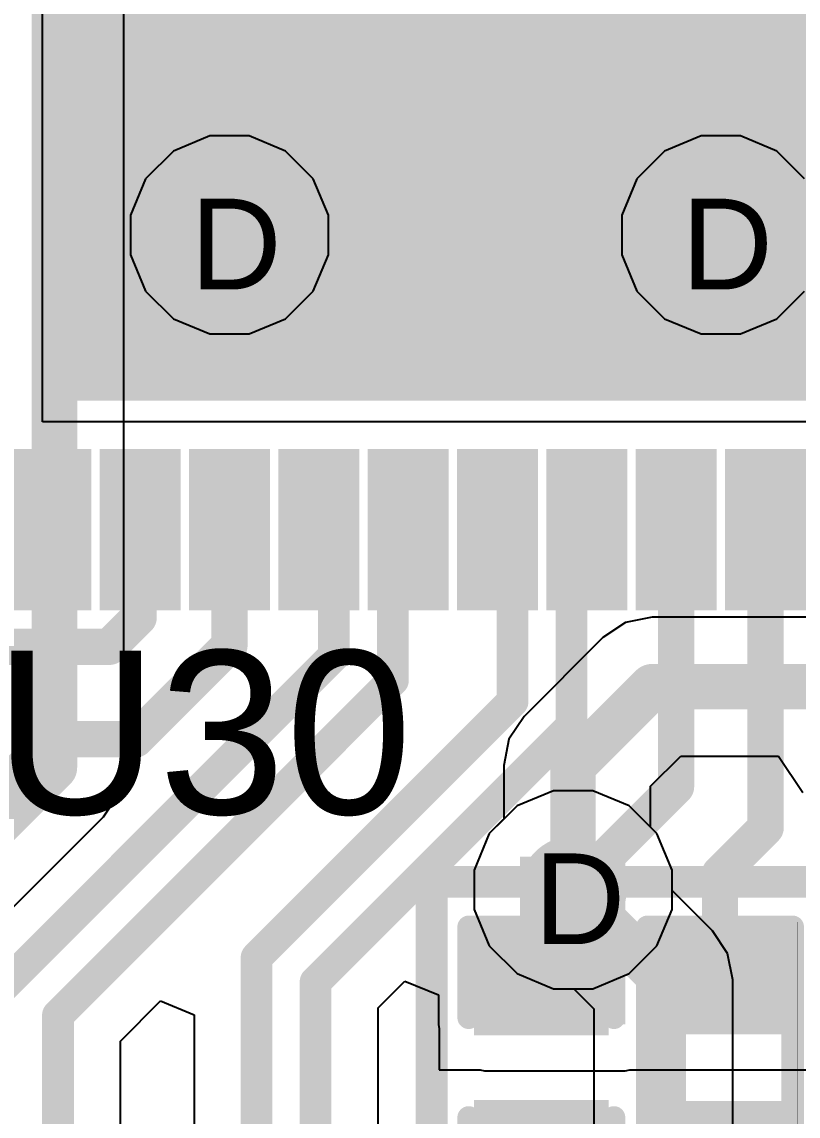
# Model space of a CAD drawing. Header units: inches. Extents: x -11 to 5428, y 0 to 5423.
# Drawn here: x 198.3 to 202.64, y 33.18 to 39.3 of the extents above; entities that cross this region are included whole.
import ezdxf

# ---------------------------------------------------------------- set-up
doc = ezdxf.new("R2010")
doc.units = ezdxf.units.IN
for name, color, linetype in [('Bottom Layer', 5, 'Continuous'), ('Drill Drawing', 1, 'Continuous'), ('GND', 16, 'Continuous'), ('PWR', 76, 'Continuous'), ('Top Layer', 1, 'Continuous'), ('Top Overlay', 2, 'Continuous'), ('Top Paste', 8, 'Continuous'), ('Top Solder', 216, 'Continuous'), ('Via Holes', 16, 'Continuous')]:
    doc.layers.add(name, color=color, linetype=linetype)
doc.styles.add('Arial', font='', dxfattribs={"height": 0.2})
doc.styles.get('Arial').set_extended_font_data('Arial')

# ---------------------------------------------------------------- blocks, each defined once
blk = doc.blocks.new('C___0402_306')
at = {"layer": 'Top Layer'}
for points in [[(-0.69852286, -0.3175), (-0.69852286, 0.3174999999999999), (-0.2413228600000001, 0.3175), (-0.2413228599999999, -0.3174999999999999)], [(0.2412771400000001, -0.3175), (0.2412771399999999, 0.3174999999999999), (0.6984771399999999, 0.3175), (0.6984771399999999, -0.3174999999999999)]]:
    blk.add_hatch(color=1, dxfattribs=at).paths.add_polyline_path(points)
at = {"layer": 'Top Paste'}
for points in [[(-0.69852286, -0.3175), (-0.69852286, 0.3174999999999999), (-0.2413228600000001, 0.3175), (-0.2413228599999999, -0.3174999999999999)], [(0.2412771400000001, -0.3175), (0.2412771399999999, 0.3174999999999999), (0.6984771399999999, 0.3175), (0.6984771399999999, -0.3174999999999999)]]:
    blk.add_hatch(color=8, dxfattribs=at).paths.add_polyline_path(points)
at = {"layer": 'Top Solder'}
for points in [[(-0.75852274, -0.3774998800000001), (-0.75852274, 0.3774998799999999), (-0.1813229800000001, 0.3774998800000001), (-0.1813229799999999, -0.3774998799999999)], [(0.1812772600000001, -0.3774998800000001), (0.1812772599999999, 0.3774998799999999), (0.75847702, 0.3774998800000001), (0.75847702, -0.3774998799999999)]]:
    blk.add_hatch(color=216, dxfattribs=at).paths.add_polyline_path(points)
at = {"layer": 'Top Overlay'}
for points in [[(-0.78742286, -0.4064, 0.127, 0.127, 0), (-0.78742286, 0.4064, 0.127, 0.127, 0)], [(-0.2794228599999999, 0.4064, 0.127, 0.127, 0), (-0.78742286, 0.4064, 0.127, 0.127, 0)], [(0.78737714, 0.4064, 0.127, 0.127, 0), (0.27937714, 0.4064, 0.127, 0.127, 0)], [(0.78737714, -0.4064, 0.127, 0.127, 0), (0.78737714, 0.4064, 0.127, 0.127, 0)], [(-0.2794228599999999, -0.4064, 0.127, 0.127, 0), (-0.78742286, -0.4064, 0.127, 0.127, 0)], [(0.78737714, -0.4064, 0.127, 0.127, 0), (0.27937714, -0.4064, 0.127, 0.127, 0)]]:
    blk.add_lwpolyline(points, format="xyseb", dxfattribs=at)
for points in [[(-0.8191728599999999, 0.4064, 0.0635, 0.0635, 1), (-0.75567286, 0.4064, 0.0635, 0.0635, 1)], [(-0.8191728599999999, 0.4064, 0.0635, 0.0635, 1), (-0.75567286, 0.4064, 0.0635, 0.0635, 1)], [(-0.31117286, 0.4064, 0.0635, 0.0635, 1), (-0.24767286, 0.4064, 0.0635, 0.0635, 1)], [(0.24762714, 0.4064, 0.0635, 0.0635, 1), (0.31112714, 0.4064, 0.0635, 0.0635, 1)], [(0.75562714, 0.4064, 0.0635, 0.0635, 1), (0.81912714, 0.4064, 0.0635, 0.0635, 1)], [(0.75562714, 0.4064, 0.0635, 0.0635, 1), (0.81912714, 0.4064, 0.0635, 0.0635, 1)], [(-0.8191728599999999, -0.4064, 0.0635, 0.0635, 1), (-0.75567286, -0.4064, 0.0635, 0.0635, 1)], [(-0.8191728599999999, -0.4064, 0.0635, 0.0635, 1), (-0.75567286, -0.4064, 0.0635, 0.0635, 1)], [(-0.31117286, -0.4064, 0.0635, 0.0635, 1), (-0.24767286, -0.4064, 0.0635, 0.0635, 1)], [(0.24762714, -0.4064, 0.0635, 0.0635, 1), (0.31112714, -0.4064, 0.0635, 0.0635, 1)], [(0.75562714, -0.4064, 0.0635, 0.0635, 1), (0.81912714, -0.4064, 0.0635, 0.0635, 1)], [(0.75562714, -0.4064, 0.0635, 0.0635, 1), (0.81912714, -0.4064, 0.0635, 0.0635, 1)]]:
    blk.add_lwpolyline(points, format="xyseb", close=True, dxfattribs=at)
blk = doc.blocks.new('R___0402_344')
at = {"layer": 'Top Layer'}
for points in [[(-0.6984771399999999, -0.31749746), (-0.6984771399999999, 0.31750254), (-0.2412771399999999, 0.31750254), (-0.24127714, -0.31749746)], [(0.2413228599999999, -0.31749746), (0.24132286, 0.31750254), (0.69852286, 0.31750254), (0.69852286, -0.31749746)]]:
    blk.add_hatch(color=1, dxfattribs=at).paths.add_polyline_path(points)
at = {"layer": 'Top Paste'}
for points in [[(-0.6984771399999999, -0.31749746), (-0.6984771399999999, 0.31750254), (-0.2412771399999999, 0.31750254), (-0.24127714, -0.31749746)], [(0.2413228599999999, -0.31749746), (0.24132286, 0.31750254), (0.69852286, 0.31750254), (0.69852286, -0.31749746)]]:
    blk.add_hatch(color=8, dxfattribs=at).paths.add_polyline_path(points)
at = {"layer": 'Top Solder'}
for points in [[(-0.7534782999999999, -0.3724986199999999), (-0.7534782999999999, 0.3725037), (-0.18627598, 0.3725037), (-0.18627598, -0.3724986199999999)], [(0.1863217, -0.3724986199999999), (0.1863217, 0.3725037), (0.75352402, 0.3725037), (0.75352402, -0.3724986199999999)]]:
    blk.add_hatch(color=216, dxfattribs=at).paths.add_polyline_path(points)
at = {"layer": 'Top Overlay'}
for points in [[(-0.78737714, 0.40640254, 0.127, 0.127, 0), (-0.78737714, -0.40639746, 0.127, 0.127, 0)], [(-0.78737714, 0.40640254, 0.127, 0.127, 0), (0.78742286, 0.40640254, 0.127, 0.127, 0)], [(0.78742286, 0.40640254, 0.127, 0.127, 0), (0.78742286, -0.40639746, 0.127, 0.127, 0)], [(-0.78737714, -0.40639746, 0.127, 0.127, 0), (0.78742286, -0.40639746, 0.127, 0.127, 0)], [(-0.81277714, -0.4317974599999999, 0.0032258, 0.0032258, 0), (0.8128228599999999, -0.4317974599999999, 0.0032258, 0.0032258, 0)]]:
    blk.add_lwpolyline(points, format="xyseb", dxfattribs=at)
for points in [[(-0.81912714, 0.40640254, 0.0635, 0.0635, 1), (-0.75562714, 0.40640254, 0.0635, 0.0635, 1)], [(-0.81912714, 0.40640254, 0.0635, 0.0635, 1), (-0.75562714, 0.40640254, 0.0635, 0.0635, 1)], [(0.75567286, 0.40640254, 0.0635, 0.0635, 1), (0.8191728599999999, 0.40640254, 0.0635, 0.0635, 1)], [(0.75567286, 0.40640254, 0.0635, 0.0635, 1), (0.8191728599999999, 0.40640254, 0.0635, 0.0635, 1)], [(-0.81912714, -0.40639746, 0.0635, 0.0635, 1), (-0.75562714, -0.40639746, 0.0635, 0.0635, 1)], [(-0.81912714, -0.40639746, 0.0635, 0.0635, 1), (-0.75562714, -0.40639746, 0.0635, 0.0635, 1)], [(0.75567286, -0.40639746, 0.0635, 0.0635, 1), (0.8191728599999999, -0.40639746, 0.0635, 0.0635, 1)], [(0.75567286, -0.40639746, 0.0635, 0.0635, 1), (0.8191728599999999, -0.40639746, 0.0635, 0.0635, 1)], [(-0.8135823199999999, -0.4317974599999999, 0.0016129, 0.0016129, 1), (-0.8119719599999999, -0.4317974599999999, 0.0016129, 0.0016129, 1)], [(0.8120176800000001, -0.4317974599999999, 0.0016129, 0.0016129, 1), (0.81362804, -0.4317974599999999, 0.0016129, 0.0016129, 1)]]:
    blk.add_lwpolyline(points, format="xyseb", close=True, dxfattribs=at)
blk = doc.blocks.new('QFN_64_EP_9_9__363')
at = {"layer": 'Top Layer'}
for points in [[(-0.37499671, 4.04997793), (-0.37499671, 4.74997907), (-0.12499721, 4.74997907), (-0.12499721, 4.04997793)], [(0.12497689, 4.04997793), (0.12497689, 4.74997907), (0.3749763899999999, 4.74997907), (0.3749763899999999, 4.04997793)], [(0.6250012899999999, 4.04997793), (0.6250012899999999, 4.74997907), (0.8750007900000001, 4.74997907), (0.8750007900000001, 4.04997793)], [(1.12497489, 4.04997793), (1.12497489, 4.74997907), (1.37497439, 4.74997907), (1.37497439, 4.04997793)], [(1.62499929, 4.04997793), (1.62499929, 4.74997907), (1.87499879, 4.74997907), (1.87499879, 4.04997793)], [(2.12502369, 4.04997793), (2.12502369, 4.74997907), (2.37502319, 4.74997907), (2.37502319, 4.04997793)], [(2.62499729, 4.04997793), (2.62499729, 4.74997907), (2.87499679, 4.74997907), (2.87499679, 4.04997793)], [(3.12502169, 4.04997793), (3.12502169, 4.74997907), (3.37502119, 4.74997907), (3.37502119, 4.04997793)], [(3.62499529, 4.04997793), (3.62499529, 4.74997907), (3.87499479, 4.74997907), (3.87499479, 4.04997793)], [(3.57499031, -3.575013169999999), (-3.575010629999999, -3.575013170000001), (-3.57501063, 3.574987769999999), (3.574990309999999, 3.57498777)]]:
    blk.add_hatch(color=1, dxfattribs=at).paths.add_polyline_path(points)
at = {"layer": 'Top Paste'}
for points in [[(-0.37499671, 4.04997793), (-0.37499671, 4.74997907), (-0.12499721, 4.74997907), (-0.12499721, 4.04997793)], [(0.12497689, 4.04997793), (0.12497689, 4.74997907), (0.3749763899999999, 4.74997907), (0.3749763899999999, 4.04997793)], [(0.6250012899999999, 4.04997793), (0.6250012899999999, 4.74997907), (0.8750007900000001, 4.74997907), (0.8750007900000001, 4.04997793)], [(1.12497489, 4.04997793), (1.12497489, 4.74997907), (1.37497439, 4.74997907), (1.37497439, 4.04997793)], [(1.62499929, 4.04997793), (1.62499929, 4.74997907), (1.87499879, 4.74997907), (1.87499879, 4.04997793)], [(2.12502369, 4.04997793), (2.12502369, 4.74997907), (2.37502319, 4.74997907), (2.37502319, 4.04997793)], [(2.62499729, 4.04997793), (2.62499729, 4.74997907), (2.87499679, 4.74997907), (2.87499679, 4.04997793)], [(3.12502169, 4.04997793), (3.12502169, 4.74997907), (3.37502119, 4.74997907), (3.37502119, 4.04997793)], [(3.62499529, 4.04997793), (3.62499529, 4.74997907), (3.87499479, 4.74997907), (3.87499479, 4.04997793)], [(3.57499031, -3.575013169999999), (-3.575010629999999, -3.575013170000001), (-3.57501063, 3.574987769999999), (3.574990309999999, 3.57498777)]]:
    blk.add_hatch(color=8, dxfattribs=at).paths.add_polyline_path(points)
at = {"layer": 'Top Solder'}
for points in [[(-0.47659671, 3.94837793), (-0.47659671, 4.85157907), (-0.02339720999999996, 4.85157907), (-0.02339721000000004, 3.94837793)], [(0.02337688999999996, 3.94837793), (0.02337689000000004, 4.85157907), (0.47657639, 4.85157907), (0.47657639, 3.94837793)], [(0.5234012899999999, 3.94837793), (0.5234012899999999, 4.85157907), (0.9766007899999999, 4.85157907), (0.9766007899999999, 3.94837793)], [(1.02337489, 3.94837793), (1.02337489, 4.85157907), (1.47657439, 4.85157907), (1.47657439, 3.94837793)], [(1.52339929, 3.94837793), (1.52339929, 4.85157907), (1.97659879, 4.85157907), (1.97659879, 3.94837793)], [(2.02342369, 3.94837793), (2.02342369, 4.85157907), (2.47662319, 4.85157907), (2.47662319, 3.94837793)], [(2.52339729, 3.94837793), (2.52339729, 4.85157907), (2.97659679, 4.85157907), (2.97659679, 3.94837793)], [(3.02342169, 3.94837793), (3.02342169, 4.85157907), (3.476621189999999, 4.85157907), (3.476621189999999, 3.94837793)], [(3.523395289999999, 3.94837793), (3.523395289999999, 4.85157907), (3.97659479, 4.85157907), (3.97659479, 3.94837793)], [(3.676590310000001, -3.676613169999999), (-3.676610629999999, -3.67661317), (-3.67661063, 3.676587769999999), (3.676590309999999, 3.676587770000001)]]:
    blk.add_hatch(color=216, dxfattribs=at).paths.add_polyline_path(points)

msp = doc.modelspace()

# ---------------------------------------------------------------- hatches: boundary and pattern name
at = {"layer": 'Bottom Layer'}
h = msp.add_hatch(color=5, dxfattribs=at)
edge = h.paths.add_edge_path()
edge.add_arc((199.45670548, 38.10695198), 0.2999994, 0, 360)
h = msp.add_hatch(color=5, dxfattribs=at)
edge = h.paths.add_edge_path()
edge.add_arc((202.20670506, 38.10695198), 0.2999994, 0, 360)
h = msp.add_hatch(color=5, dxfattribs=at)
edge = h.paths.add_edge_path()
edge.add_arc((201.38037448, 34.44260066), 0.2999994, 0, 360)
at = {"layer": 'GND'}
h = msp.add_hatch(color=16, dxfattribs=at)
edge = h.paths.add_edge_path()
edge.add_arc((199.45670548, 38.10695198), 0.2999994, 0, 360)
h = msp.add_hatch(color=16, dxfattribs=at)
edge = h.paths.add_edge_path()
edge.add_arc((202.20670506, 38.10695198), 0.2999994, 0, 360)
h = msp.add_hatch(color=16, dxfattribs=at)
edge = h.paths.add_edge_path()
edge.add_arc((201.38037448, 34.44260066), 0.2999994, 0, 360)
at = {"layer": 'PWR'}
h = msp.add_hatch(color=76, dxfattribs=at)
edge = h.paths.add_edge_path()
edge.add_arc((199.45670548, 38.10695198), 0.2999994, 0, 360)
h = msp.add_hatch(color=76, dxfattribs=at)
edge = h.paths.add_edge_path()
edge.add_arc((202.20670506, 38.10695198), 0.2999994, 0, 360)
h = msp.add_hatch(color=76, dxfattribs=at)
edge = h.paths.add_edge_path()
edge.add_arc((201.38037448, 34.44260066), 0.2999994, 0, 360)
at = {"layer": 'Top Layer'}
h = msp.add_hatch(color=1, dxfattribs=at)
edge = h.paths.add_edge_path()
edge.add_arc((199.45670548, 38.10695198), 0.2999994, 0, 360)
h = msp.add_hatch(color=1, dxfattribs=at)
edge = h.paths.add_edge_path()
edge.add_arc((202.20670506, 38.10695198), 0.2999994, 0, 360)
h = msp.add_hatch(color=1, dxfattribs=at)
edge = h.paths.add_edge_path()
edge.add_arc((201.38037448, 34.44260066), 0.2999994, 0, 360)
for points in [[(201.0832148, 33.6883502), (201.67263704, 33.6883502), (201.67263704, 34.62826196), (201.0832148, 34.62826196)], [(200.88520402, 33.6883502), (201.52020402, 33.6883502), (201.52020402, 34.1455502), (200.88520402, 34.1455502)]]:
    msp.add_hatch(color=1, dxfattribs=at).paths.add_polyline_path(points)
at = {"layer": 'Via Holes'}
h = msp.add_hatch(color=7, dxfattribs=at)
edge = h.paths.add_edge_path()
edge.add_arc((199.45670548, 38.10695198), 0.1499997, 0, 360)
h = msp.add_hatch(color=7, dxfattribs=at)
edge = h.paths.add_edge_path()
edge.add_arc((202.20670506, 38.10695198), 0.1499997, 0, 360)
h = msp.add_hatch(color=7, dxfattribs=at)
edge = h.paths.add_edge_path()
edge.add_arc((201.38037448, 34.44260066), 0.1499997, 0, 360)

# ---------------------------------------------------------------- linework, layer by layer
at = {"layer": 'Bottom Layer'}
for p, q in [((198.86596752, 35.1259521), (198.86596752, 43.65760636)), ((201.82209572, 35.96752776), (201.6734346, 35.93795708)), ((203.5983228, 35.96752776), (201.82209572, 35.96752776)), ((201.6734346, 35.93795708), (201.54740742, 35.85374846)), ((201.54740742, 35.85374846), (201.10571158, 35.41205008)), ((201.10571158, 35.41205008), (201.02150296, 35.2860229)), ((201.02150296, 35.2860229), (200.99193228, 35.13736432)), ((201.81435126, 35.02194418), (201.98300472, 35.19059763999999)), ((201.98300472, 35.19059763999999), (202.5298591, 35.19059763999999)), ((202.5298591, 35.19059763999999), (202.66563226, 34.9873951)), ((198.83639684, 34.97729352), (198.86596752, 35.1259521)), ((200.99193228, 35.13736432), (200.99193228, 34.83763162)), ((198.75218822, 34.85126634), (198.83639684, 34.97729352)), ((201.81435126, 34.79209704), (201.81435126, 35.02194418)), ((196.66462318, 32.7637013), (198.75218822, 34.85126634)), ((200.99193228, 34.83763162), (200.91071578, 34.75641512)), ((201.85003318, 34.75641512), (201.81435126, 34.79209704)), ((200.91071578, 34.75641512), (200.82637508, 34.55279856)), ((201.93437388, 34.55279856), (201.85003318, 34.75641512)), ((200.82637508, 34.55279856), (200.82637508, 34.33240276)), ((201.93437388, 34.43799564), (201.93437388, 34.55279856)), ((202.15991318, 34.21245634), (201.93437388, 34.43799564)), ((200.82637508, 34.33240276), (200.91071578, 34.1287862)), ((202.2441218, 34.08642915999999), (202.15991318, 34.21245634)), ((200.91071578, 34.1287862), (201.06656002, 33.97294196)), ((202.27369248, 33.93777058), (202.2441218, 34.08642915999999)), ((201.06656002, 33.97294196), (201.27017658, 33.88860126)), ((202.27369248, 32.13057836), (202.27369248, 33.93777058)), ((201.27017658, 33.88860126), (201.38502522, 33.88860126)), ((201.38502522, 33.88860126), (201.49676236, 33.77686412)), ((201.49676236, 33.77686412), (201.49676236, 32.13062408))]:
    msp.add_line(p, q, dxfattribs=at)
for points in [[(198.47750246, 35.1259521, 0.254, 0.254, 0), (198.47750246, 43.81851282, 0.254, 0.254, 0)], [(201.38039734, 35.13736432, 0.254, 0.254, 0), (201.82209572, 35.5790627, 0.254, 0.254, 0)], [(201.82209572, 35.5790627, 0.254, 0.254, 0), (203.5983228, 35.5790627, 0.254, 0.254, 0)], [(196.38993742, 33.03838706, 0.254, 0.254, 0), (198.47750246, 35.1259521, 0.254, 0.254, 0)], [(201.38039734, 34.44260066, 0.254, 0.254, 0), (201.38039734, 35.13736432, 0.254, 0.254, 0)], [(201.38039734, 34.44260066, 0.254, 0.254, 0), (201.88522742, 33.93777058, 0.254, 0.254, 0)], [(201.88522742, 31.73559312, 0.254, 0.254, 0), (201.88522742, 33.93777058, 0.254, 0.254, 0)]]:
    msp.add_lwpolyline(points, format="xyseb", dxfattribs=at)
for points in [[(201.75859572, 35.5790627, 0.127, 0.127, 1), (201.88559572, 35.5790627, 0.127, 0.127, 1)], [(201.75859572, 35.5790627, 0.127, 0.127, 1), (201.88559572, 35.5790627, 0.127, 0.127, 1)], [(198.41400246, 35.1259521, 0.127, 0.127, 1), (198.54100246, 35.1259521, 0.127, 0.127, 1)], [(198.41400246, 35.1259521, 0.127, 0.127, 1), (198.54100246, 35.1259521, 0.127, 0.127, 1)], [(201.31689734, 35.13736432, 0.127, 0.127, 1), (201.44389734, 35.13736432, 0.127, 0.127, 1)], [(201.31689734, 35.13736432, 0.127, 0.127, 1), (201.44389734, 35.13736432, 0.127, 0.127, 1)], [(201.31689734, 34.44260066, 0.127, 0.127, 1), (201.44389734, 34.44260066, 0.127, 0.127, 1)], [(201.31689734, 34.44260066, 0.127, 0.127, 1), (201.44389734, 34.44260066, 0.127, 0.127, 1)], [(201.82172742, 33.93777058, 0.127, 0.127, 1), (201.94872742, 33.93777058, 0.127, 0.127, 1)], [(201.82172742, 33.93777058, 0.127, 0.127, 1), (201.94872742, 33.93777058, 0.127, 0.127, 1)]]:
    msp.add_lwpolyline(points, format="xyseb", close=True, dxfattribs=at)
at = {"layer": 'GND'}
for p, q in [((201.27017658, 34.99660006), (201.06656002, 34.91225936)), ((201.49057238, 34.99660006), (201.27017658, 34.99660006)), ((201.69418894, 34.91225936), (201.49057238, 34.99660006)), ((201.06656002, 34.91225936), (200.91071578, 34.75641512)), ((201.85003318, 34.75641512), (201.69418894, 34.91225936)), ((200.91071578, 34.75641512), (200.82637508, 34.55279856)), ((201.93437388, 34.55279856), (201.85003318, 34.75641512)), ((200.82637508, 34.55279856), (200.82637508, 34.33240276)), ((201.93437388, 34.33240276), (201.93437388, 34.55279856)), ((200.82637508, 34.33240276), (200.91071578, 34.1287862)), ((201.85003318, 34.1287862), (201.93437388, 34.33240276)), ((200.91071578, 34.1287862), (201.06656002, 33.97294196)), ((201.69418894, 33.97294196), (201.85003318, 34.1287862)), ((201.06656002, 33.97294196), (201.27017658, 33.88860126)), ((201.49057238, 33.88860126), (201.69418894, 33.97294196)), ((201.27017658, 33.88860126), (201.49057238, 33.88860126))]:
    msp.add_line(p, q, dxfattribs=at)
at = {"layer": 'PWR'}
for p, q in [((199.34650758, 38.66095138), (199.14289102, 38.57661067999999)), ((199.56690338, 38.66095138), (199.34650758, 38.66095138)), ((199.77051994, 38.57661067999999), (199.56690338, 38.66095138)), ((202.09650716, 38.66095138), (201.8928906, 38.57661067999999)), ((202.31690296, 38.66095138), (202.09650716, 38.66095138)), ((202.52051952, 38.57661067999999), (202.31690296, 38.66095138)), ((199.14289102, 38.57661067999999), (198.98704678, 38.42076643999999)), ((199.92636418, 38.42076643999999), (199.77051994, 38.57661067999999)), ((201.8928906, 38.57661067999999), (201.73704636, 38.42076643999999)), ((202.67636376, 38.42076643999999), (202.52051952, 38.57661067999999)), ((198.98704678, 38.42076643999999), (198.90270608, 38.21714987999999)), ((200.01070488, 38.21714987999999), (199.92636418, 38.42076643999999)), ((201.73704636, 38.42076643999999), (201.65270566, 38.21714987999999)), ((198.90270608, 38.21714987999999), (198.90270608, 37.99675408)), ((200.01070488, 37.99675408), (200.01070488, 38.21714987999999)), ((201.65270566, 38.21714987999999), (201.65270566, 37.99675408)), ((198.90270608, 37.99675408), (198.98704678, 37.79313752)), ((199.92636418, 37.79313752), (200.01070488, 37.99675408)), ((201.65270566, 37.99675408), (201.73704636, 37.79313752)), ((198.98704678, 37.79313752), (199.14289102, 37.63729327999999)), ((199.77051994, 37.63729327999999), (199.92636418, 37.79313752)), ((201.73704636, 37.79313752), (201.8928906, 37.63729327999999)), ((202.52051952, 37.63729327999999), (202.67636376, 37.79313752)), ((199.14289102, 37.63729327999999), (199.34650758, 37.55295258)), ((199.56690338, 37.55295258), (199.77051994, 37.63729327999999)), ((201.8928906, 37.63729327999999), (202.09650716, 37.55295258)), ((202.31690296, 37.55295258), (202.52051952, 37.63729327999999)), ((199.34650758, 37.55295258), (199.56690338, 37.55295258)), ((202.09650716, 37.55295258), (202.31690296, 37.55295258)), ((201.27017658, 34.99660006), (201.06656002, 34.91225936)), ((201.49057238, 34.99660006), (201.27017658, 34.99660006)), ((201.69418894, 34.91225936), (201.49057238, 34.99660006)), ((201.06656002, 34.91225936), (200.91071578, 34.75641512)), ((201.85003318, 34.75641512), (201.69418894, 34.91225936)), ((200.91071578, 34.75641512), (200.82637508, 34.55279856)), ((201.93437388, 34.55279856), (201.85003318, 34.75641512)), ((200.82637508, 34.55279856), (200.82637508, 34.33240276)), ((201.93437388, 34.33240276), (201.93437388, 34.55279856)), ((200.82637508, 34.33240276), (200.91071578, 34.1287862)), ((201.85003318, 34.1287862), (201.93437388, 34.33240276)), ((200.91071578, 34.1287862), (201.06656002, 33.97294196)), ((201.69418894, 33.97294196), (201.85003318, 34.1287862)), ((201.06656002, 33.97294196), (201.27017658, 33.88860126)), ((201.49057238, 33.88860126), (201.69418894, 33.97294196)), ((201.27017658, 33.88860126), (201.49057238, 33.88860126))]:
    msp.add_line(p, q, dxfattribs=at)
at = {"layer": 'Top Layer'}
for p, q in [((198.4107284, 39.22794542), (198.4107284, 40.48596678)), ((198.4107284, 38.22794741999999), (198.4107284, 39.22794542)), ((198.4107284, 37.0609876), (198.4107284, 38.22794741999999)), ((205.9717115, 37.0609876), (198.4107284, 37.0609876)), ((200.28863676, 33.7817079), (200.43849422, 33.93156536)), ((200.43849422, 33.93156536), (200.62622816, 33.8538058)), ((198.84662796, 33.59507378), (199.07146622, 33.81991204)), ((199.07146622, 33.81991204), (199.25920016, 33.74214994)), ((200.62622816, 33.8538058), (200.62622816, 33.6883502)), ((200.28863676, 30.23601776), (200.28863676, 33.7817079)), ((199.25920016, 33.74214994), (199.25920016, 30.5176047)), ((200.62622816, 33.6883502), (200.6312091, 33.66330834)), ((200.6312091, 33.66330834), (200.6312091, 33.4343883)), ((198.84662796, 32.94965215999999), (198.84662796, 33.59507378)), ((200.6312091, 33.4343883), (200.85999706, 33.4343883)), ((200.85999706, 33.4343883), (200.88520402, 33.42937434)), ((200.88520402, 33.42937434), (201.67263704, 33.42937434)), ((201.67263704, 33.42937434), (201.697844, 33.4343883)), ((201.697844, 33.4343883), (202.63121526, 33.4343883)), ((202.63121526, 33.4343883), (202.63121526, 33.43434257999999)), ((202.63121526, 33.43434257999999), (203.70778664, 33.43434257999999))]:
    msp.add_line(p, q, dxfattribs=at)
for points in [[(198.94854038, 36.44878664, 0.2032, 0.2032, 0), (198.95670394, 36.4569502, 0.2032, 0.2032, 0)], [(198.94854038, 35.9654602, 0.2032, 0.2032, 0), (198.94854038, 36.44878664, 0.2032, 0.2032, 0)], [(199.45670548, 35.80962866, 0.2032, 0.2032, 0), (199.45670548, 36.4569502, 0.2032, 0.2032, 0)], [(199.95672734, 36.23194938, 0.1778, 0.1778, 0), (199.95672734, 36.4569502, 0.1778, 0.1778, 0)], [(200.45672888, 36.23194938, 0.1778, 0.1778, 0), (200.45672888, 36.4569502, 0.1778, 0.1778, 0)], [(200.95672788, 36.23194938, 0.1778, 0.1778, 0), (200.95672788, 36.4569502, 0.1778, 0.1778, 0)], [(201.45672688, 36.23194938, 0.1778, 0.1778, 0), (201.45672688, 36.4569502, 0.1778, 0.1778, 0)], [(201.95670556, 35.01893174, 0.2032, 0.2032, 0), (201.95670556, 36.4569502, 0.2032, 0.2032, 0)], [(202.45670456, 36.4569502, 0.2032, 0.2032, 0), (202.45812696, 36.4555278, 0.2032, 0.2032, 0)], [(202.45812696, 34.78943766, 0.2032, 0.2032, 0), (202.45812696, 36.4555278, 0.2032, 0.2032, 0)], [(199.95672734, 36.23194938, 0.1778, 0.1778, 0), (200.04162684, 36.14704988, 0.1778, 0.1778, 0)], [(200.37182684, 36.14704734, 0.1778, 0.1778, 0), (200.45672888, 36.23194938, 0.1778, 0.1778, 0)], [(200.95672788, 36.23194938, 0.1778, 0.1778, 0), (201.04162738, 36.14704988, 0.1778, 0.1778, 0)], [(201.37182738, 36.14704988, 0.1778, 0.1778, 0), (201.45672688, 36.23194938, 0.1778, 0.1778, 0)], [(200.04162684, 35.75148044, 0.1778, 0.1778, 0), (200.04162684, 36.14704988, 0.1778, 0.1778, 0)], [(200.37182684, 35.61470906, 0.1778, 0.1778, 0), (200.37182684, 36.14704734, 0.1778, 0.1778, 0)], [(201.04162738, 35.4961063, 0.1778, 0.1778, 0), (201.04162738, 36.14704988, 0.1778, 0.1778, 0)], [(201.37182738, 35.35933491999999, 0.1778, 0.1778, 0), (201.37182738, 36.14704988, 0.1778, 0.1778, 0)], [(198.78537332, 35.80229314, 0.2032, 0.2032, 0), (198.94854038, 35.9654602, 0.2032, 0.2032, 0)], [(197.7538717, 35.80229314, 0.2032, 0.2032, 0), (198.78537332, 35.80229314, 0.2032, 0.2032, 0)], [(198.93153254, 35.28445572, 0.2032, 0.2032, 0), (199.45670548, 35.80962866, 0.2032, 0.2032, 0)], [(198.16680966, 33.87666326, 0.1778, 0.1778, 0), (200.04162684, 35.75148044, 0.1778, 0.1778, 0)], [(198.49700966, 33.73989188, 0.1778, 0.1778, 0), (200.37182684, 35.61470906, 0.1778, 0.1778, 0)], [(199.80224962, 34.25672854, 0.1778, 0.1778, 0), (201.04162738, 35.4961063, 0.1778, 0.1778, 0)], [(199.939021, 33.92652854, 0.1778, 0.1778, 0), (201.37182738, 35.35933491999999, 0.1778, 0.1778, 0)], [(196.7901068, 33.61711082, 0.2032, 0.2032, 0), (198.4574517, 35.28445572, 0.2032, 0.2032, 0)], [(198.4574517, 35.28445572, 0.2032, 0.2032, 0), (198.93153254, 35.28445572, 0.2032, 0.2032, 0)], [(201.57103704, 34.63326322, 0.2032, 0.2032, 0), (201.95670556, 35.01893174, 0.2032, 0.2032, 0)], [(202.20270456, 34.53401526, 0.2032, 0.2032, 0), (202.45812696, 34.78943766, 0.2032, 0.2032, 0)], [(201.57103704, 34.5266645, 0.2032, 0.2032, 0), (201.57103704, 34.63326322, 0.2032, 0.2032, 0)], [(201.38037448, 34.44260066, 0.2032, 0.2032, 0), (201.4478445, 34.51007068, 0.2032, 0.2032, 0)], [(201.4478445, 34.51007068, 0.2032, 0.2032, 0), (201.55444322, 34.51007068, 0.2032, 0.2032, 0)], [(201.55444322, 34.51007068, 0.2032, 0.2032, 0), (201.57103704, 34.5266645, 0.2032, 0.2032, 0)], [(202.20270456, 33.9169502, 0.2032, 0.2032, 0), (202.20270456, 34.53401526, 0.2032, 0.2032, 0)], [(199.60881846, 34.06329992, 0.1778, 0.1778, 0), (199.80224708, 34.25672854, 0.1778, 0.1778, 0)], [(199.80224708, 34.25672854, 0.1778, 0.1778, 0), (199.80224962, 34.25672854, 0.1778, 0.1778, 0)], [(199.60881846, 30.37278914, 0.1778, 0.1778, 0), (199.60881846, 34.06329992, 0.1778, 0.1778, 0)], [(199.93901846, 30.23601776, 0.1778, 0.1778, 0), (199.93901846, 33.92652854, 0.1778, 0.1778, 0)], [(199.93901846, 33.92652854, 0.1778, 0.1778, 0), (199.939021, 33.92652854, 0.1778, 0.1778, 0)], [(198.49700966, 32.94965215999999, 0.1778, 0.1778, 0), (198.49700966, 33.73989188, 0.1778, 0.1778, 0)]]:
    msp.add_lwpolyline(points, format="xyseb", dxfattribs=at)
for points in [[(198.89774038, 36.44878664, 0.1016, 0.1016, 1), (198.99934038, 36.44878664, 0.1016, 0.1016, 1)], [(198.89774038, 36.44878664, 0.1016, 0.1016, 1), (198.99934038, 36.44878664, 0.1016, 0.1016, 1)], [(198.90590394, 36.4569502, 0.1016, 0.1016, 1), (199.00750394, 36.4569502, 0.1016, 0.1016, 1)], [(199.40590548, 36.4569502, 0.1016, 0.1016, 1), (199.50750548, 36.4569502, 0.1016, 0.1016, 1)], [(199.91227734, 36.4569502, 0.08889999999999999, 0.08889999999999999, 1), (200.00117734, 36.4569502, 0.08889999999999999, 0.08889999999999999, 1)], [(200.41227888, 36.4569502, 0.08889999999999999, 0.08889999999999999, 1), (200.50117888, 36.4569502, 0.08889999999999999, 0.08889999999999999, 1)], [(200.91227788, 36.4569502, 0.08889999999999999, 0.08889999999999999, 1), (201.00117788, 36.4569502, 0.08889999999999999, 0.08889999999999999, 1)], [(201.41227688, 36.4569502, 0.08889999999999999, 0.08889999999999999, 1), (201.50117688, 36.4569502, 0.08889999999999999, 0.08889999999999999, 1)], [(201.90590556, 36.4569502, 0.1016, 0.1016, 1), (202.00750556, 36.4569502, 0.1016, 0.1016, 1)], [(202.40590456, 36.4569502, 0.1016, 0.1016, 1), (202.50750456, 36.4569502, 0.1016, 0.1016, 1)], [(202.40732696, 36.4555278, 0.1016, 0.1016, 1), (202.50892696, 36.4555278, 0.1016, 0.1016, 1)], [(202.40732696, 36.4555278, 0.1016, 0.1016, 1), (202.50892696, 36.4555278, 0.1016, 0.1016, 1)], [(199.91227734, 36.23194938, 0.08889999999999999, 0.08889999999999999, 1), (200.00117734, 36.23194938, 0.08889999999999999, 0.08889999999999999, 1)], [(199.91227734, 36.23194938, 0.08889999999999999, 0.08889999999999999, 1), (200.00117734, 36.23194938, 0.08889999999999999, 0.08889999999999999, 1)], [(200.41227888, 36.23194938, 0.08889999999999999, 0.08889999999999999, 1), (200.50117888, 36.23194938, 0.08889999999999999, 0.08889999999999999, 1)], [(200.41227888, 36.23194938, 0.08889999999999999, 0.08889999999999999, 1), (200.50117888, 36.23194938, 0.08889999999999999, 0.08889999999999999, 1)], [(200.91227788, 36.23194938, 0.08889999999999999, 0.08889999999999999, 1), (201.00117788, 36.23194938, 0.08889999999999999, 0.08889999999999999, 1)], [(200.91227788, 36.23194938, 0.08889999999999999, 0.08889999999999999, 1), (201.00117788, 36.23194938, 0.08889999999999999, 0.08889999999999999, 1)], [(201.41227688, 36.23194938, 0.08889999999999999, 0.08889999999999999, 1), (201.50117688, 36.23194938, 0.08889999999999999, 0.08889999999999999, 1)], [(201.41227688, 36.23194938, 0.08889999999999999, 0.08889999999999999, 1), (201.50117688, 36.23194938, 0.08889999999999999, 0.08889999999999999, 1)], [(199.99717684, 36.14704988, 0.08889999999999999, 0.08889999999999999, 1), (200.08607684, 36.14704988, 0.08889999999999999, 0.08889999999999999, 1)], [(199.99717684, 36.14704988, 0.08889999999999999, 0.08889999999999999, 1), (200.08607684, 36.14704988, 0.08889999999999999, 0.08889999999999999, 1)], [(200.32737684, 36.14704734, 0.08889999999999999, 0.08889999999999999, 1), (200.41627684, 36.14704734, 0.08889999999999999, 0.08889999999999999, 1)], [(200.32737684, 36.14704734, 0.08889999999999999, 0.08889999999999999, 1), (200.41627684, 36.14704734, 0.08889999999999999, 0.08889999999999999, 1)], [(200.99717738, 36.14704988, 0.08889999999999999, 0.08889999999999999, 1), (201.08607738, 36.14704988, 0.08889999999999999, 0.08889999999999999, 1)], [(200.99717738, 36.14704988, 0.08889999999999999, 0.08889999999999999, 1), (201.08607738, 36.14704988, 0.08889999999999999, 0.08889999999999999, 1)], [(201.32737738, 36.14704988, 0.08889999999999999, 0.08889999999999999, 1), (201.41627738, 36.14704988, 0.08889999999999999, 0.08889999999999999, 1)], [(201.32737738, 36.14704988, 0.08889999999999999, 0.08889999999999999, 1), (201.41627738, 36.14704988, 0.08889999999999999, 0.08889999999999999, 1)], [(198.89774038, 35.9654602, 0.1016, 0.1016, 1), (198.99934038, 35.9654602, 0.1016, 0.1016, 1)], [(198.89774038, 35.9654602, 0.1016, 0.1016, 1), (198.99934038, 35.9654602, 0.1016, 0.1016, 1)], [(198.73457332, 35.80229314, 0.1016, 0.1016, 1), (198.83617332, 35.80229314, 0.1016, 0.1016, 1)], [(198.73457332, 35.80229314, 0.1016, 0.1016, 1), (198.83617332, 35.80229314, 0.1016, 0.1016, 1)], [(199.40590548, 35.80962866, 0.1016, 0.1016, 1), (199.50750548, 35.80962866, 0.1016, 0.1016, 1)], [(199.40590548, 35.80962866, 0.1016, 0.1016, 1), (199.50750548, 35.80962866, 0.1016, 0.1016, 1)], [(199.99717684, 35.75148044, 0.08889999999999999, 0.08889999999999999, 1), (200.08607684, 35.75148044, 0.08889999999999999, 0.08889999999999999, 1)], [(199.99717684, 35.75148044, 0.08889999999999999, 0.08889999999999999, 1), (200.08607684, 35.75148044, 0.08889999999999999, 0.08889999999999999, 1)], [(200.32737684, 35.61470906, 0.08889999999999999, 0.08889999999999999, 1), (200.41627684, 35.61470906, 0.08889999999999999, 0.08889999999999999, 1)], [(200.32737684, 35.61470906, 0.08889999999999999, 0.08889999999999999, 1), (200.41627684, 35.61470906, 0.08889999999999999, 0.08889999999999999, 1)], [(200.99717738, 35.4961063, 0.08889999999999999, 0.08889999999999999, 1), (201.08607738, 35.4961063, 0.08889999999999999, 0.08889999999999999, 1)], [(200.99717738, 35.4961063, 0.08889999999999999, 0.08889999999999999, 1), (201.08607738, 35.4961063, 0.08889999999999999, 0.08889999999999999, 1)], [(201.32737738, 35.35933491999999, 0.08889999999999999, 0.08889999999999999, 1), (201.41627738, 35.35933491999999, 0.08889999999999999, 0.08889999999999999, 1)], [(201.32737738, 35.35933491999999, 0.08889999999999999, 0.08889999999999999, 1), (201.41627738, 35.35933491999999, 0.08889999999999999, 0.08889999999999999, 1)], [(198.4066517, 35.28445572, 0.1016, 0.1016, 1), (198.5082517, 35.28445572, 0.1016, 0.1016, 1)], [(198.4066517, 35.28445572, 0.1016, 0.1016, 1), (198.5082517, 35.28445572, 0.1016, 0.1016, 1)], [(198.88073254, 35.28445572, 0.1016, 0.1016, 1), (198.98233254, 35.28445572, 0.1016, 0.1016, 1)], [(198.88073254, 35.28445572, 0.1016, 0.1016, 1), (198.98233254, 35.28445572, 0.1016, 0.1016, 1)], [(201.90590556, 35.01893174, 0.1016, 0.1016, 1), (202.00750556, 35.01893174, 0.1016, 0.1016, 1)], [(201.90590556, 35.01893174, 0.1016, 0.1016, 1), (202.00750556, 35.01893174, 0.1016, 0.1016, 1)], [(202.40732696, 34.78943766, 0.1016, 0.1016, 1), (202.50892696, 34.78943766, 0.1016, 0.1016, 1)], [(202.40732696, 34.78943766, 0.1016, 0.1016, 1), (202.50892696, 34.78943766, 0.1016, 0.1016, 1)], [(201.52023704, 34.63326322, 0.1016, 0.1016, 1), (201.62183704, 34.63326322, 0.1016, 0.1016, 1)], [(201.52023704, 34.63326322, 0.1016, 0.1016, 1), (201.62183704, 34.63326322, 0.1016, 0.1016, 1)], [(201.3970445, 34.51007068, 0.1016, 0.1016, 1), (201.4986445, 34.51007068, 0.1016, 0.1016, 1)], [(201.3970445, 34.51007068, 0.1016, 0.1016, 1), (201.4986445, 34.51007068, 0.1016, 0.1016, 1)], [(201.50364322, 34.51007068, 0.1016, 0.1016, 1), (201.60524322, 34.51007068, 0.1016, 0.1016, 1)], [(201.50364322, 34.51007068, 0.1016, 0.1016, 1), (201.60524322, 34.51007068, 0.1016, 0.1016, 1)], [(201.52023704, 34.5266645, 0.1016, 0.1016, 1), (201.62183704, 34.5266645, 0.1016, 0.1016, 1)], [(201.52023704, 34.5266645, 0.1016, 0.1016, 1), (201.62183704, 34.5266645, 0.1016, 0.1016, 1)], [(202.15190456, 34.53401526, 0.1016, 0.1016, 1), (202.25350456, 34.53401526, 0.1016, 0.1016, 1)], [(202.15190456, 34.53401526, 0.1016, 0.1016, 1), (202.25350456, 34.53401526, 0.1016, 0.1016, 1)], [(201.32957448, 34.44260066, 0.1016, 0.1016, 1), (201.43117448, 34.44260066, 0.1016, 0.1016, 1)], [(199.75779708, 34.25672854, 0.08889999999999999, 0.08889999999999999, 1), (199.84669708, 34.25672854, 0.08889999999999999, 0.08889999999999999, 1)], [(199.75779708, 34.25672854, 0.08889999999999999, 0.08889999999999999, 1), (199.84669708, 34.25672854, 0.08889999999999999, 0.08889999999999999, 1)], [(199.75779962, 34.25672854, 0.08889999999999999, 0.08889999999999999, 1), (199.84669962, 34.25672854, 0.08889999999999999, 0.08889999999999999, 1)], [(199.75779962, 34.25672854, 0.08889999999999999, 0.08889999999999999, 1), (199.84669962, 34.25672854, 0.08889999999999999, 0.08889999999999999, 1)], [(199.56436846, 34.06329992, 0.08889999999999999, 0.08889999999999999, 1), (199.65326846, 34.06329992, 0.08889999999999999, 0.08889999999999999, 1)], [(199.56436846, 34.06329992, 0.08889999999999999, 0.08889999999999999, 1), (199.65326846, 34.06329992, 0.08889999999999999, 0.08889999999999999, 1)], [(199.89456846, 33.92652854, 0.08889999999999999, 0.08889999999999999, 1), (199.98346846, 33.92652854, 0.08889999999999999, 0.08889999999999999, 1)], [(199.89456846, 33.92652854, 0.08889999999999999, 0.08889999999999999, 1), (199.98346846, 33.92652854, 0.08889999999999999, 0.08889999999999999, 1)], [(199.894571, 33.92652854, 0.08889999999999999, 0.08889999999999999, 1), (199.983471, 33.92652854, 0.08889999999999999, 0.08889999999999999, 1)], [(199.894571, 33.92652854, 0.08889999999999999, 0.08889999999999999, 1), (199.983471, 33.92652854, 0.08889999999999999, 0.08889999999999999, 1)], [(202.15190456, 33.9169502, 0.1016, 0.1016, 1), (202.25350456, 33.9169502, 0.1016, 0.1016, 1)], [(198.45255966, 33.73989188, 0.08889999999999999, 0.08889999999999999, 1), (198.54145966, 33.73989188, 0.08889999999999999, 0.08889999999999999, 1)], [(198.45255966, 33.73989188, 0.08889999999999999, 0.08889999999999999, 1), (198.54145966, 33.73989188, 0.08889999999999999, 0.08889999999999999, 1)]]:
    msp.add_lwpolyline(points, format="xyseb", close=True, dxfattribs=at)
at = {"layer": 'Top Overlay'}
for points in [[(200.58859044, 34.48661378, 0.1778, 0.1778, 0), (204.94672244, 34.48661378, 0.1778, 0.1778, 0)], [(200.58859044, 32.3618225, 0.1778, 0.1778, 0), (200.58859044, 34.48661378, 0.1778, 0.1778, 0)]]:
    msp.add_lwpolyline(points, format="xyseb", dxfattribs=at)
msp.add_lwpolyline([(200.54414044, 34.48661378, 0.08889999999999999, 0.08889999999999999, 1), (200.63304044, 34.48661378, 0.08889999999999999, 0.08889999999999999, 1)], format="xyseb", close=True, dxfattribs=at)
msp.add_lwpolyline([(200.54414044, 34.48661378, 0.08889999999999999, 0.08889999999999999, 1), (200.63304044, 34.48661378, 0.08889999999999999, 0.08889999999999999, 1)], format="xyseb", close=True, dxfattribs=at)

# ---------------------------------------------------------------- block references
for name, p, rotation in [('QFN_64_EP_9_9__363', (202.20671014, 40.8569668), 180), ('C___0402_306', (201.2027091, 33.44706544), 270), ('R___0402_344', (202.20270964, 33.44706544), 90)]:
    msp.add_blockref(name, p, dxfattribs=dict(rotation=rotation))

# ---------------------------------------------------------------- texts
at = {"layer": 'Drill Drawing', "style": 'Arial'}
for p in [(199.23662718, 37.8022358), (201.98662676, 37.8022358), (201.16029618, 34.13788448)]:
    msp.add_text('D', height=0.508, dxfattribs=at).set_placement(p)
at = {"layer": 'Top Overlay', "style": 'Arial'}
msp.add_text('U30', height=0.9143999999999999, dxfattribs=at).set_placement((198.13761744, 34.86630822))

doc.saveas('drawing.dxf')
